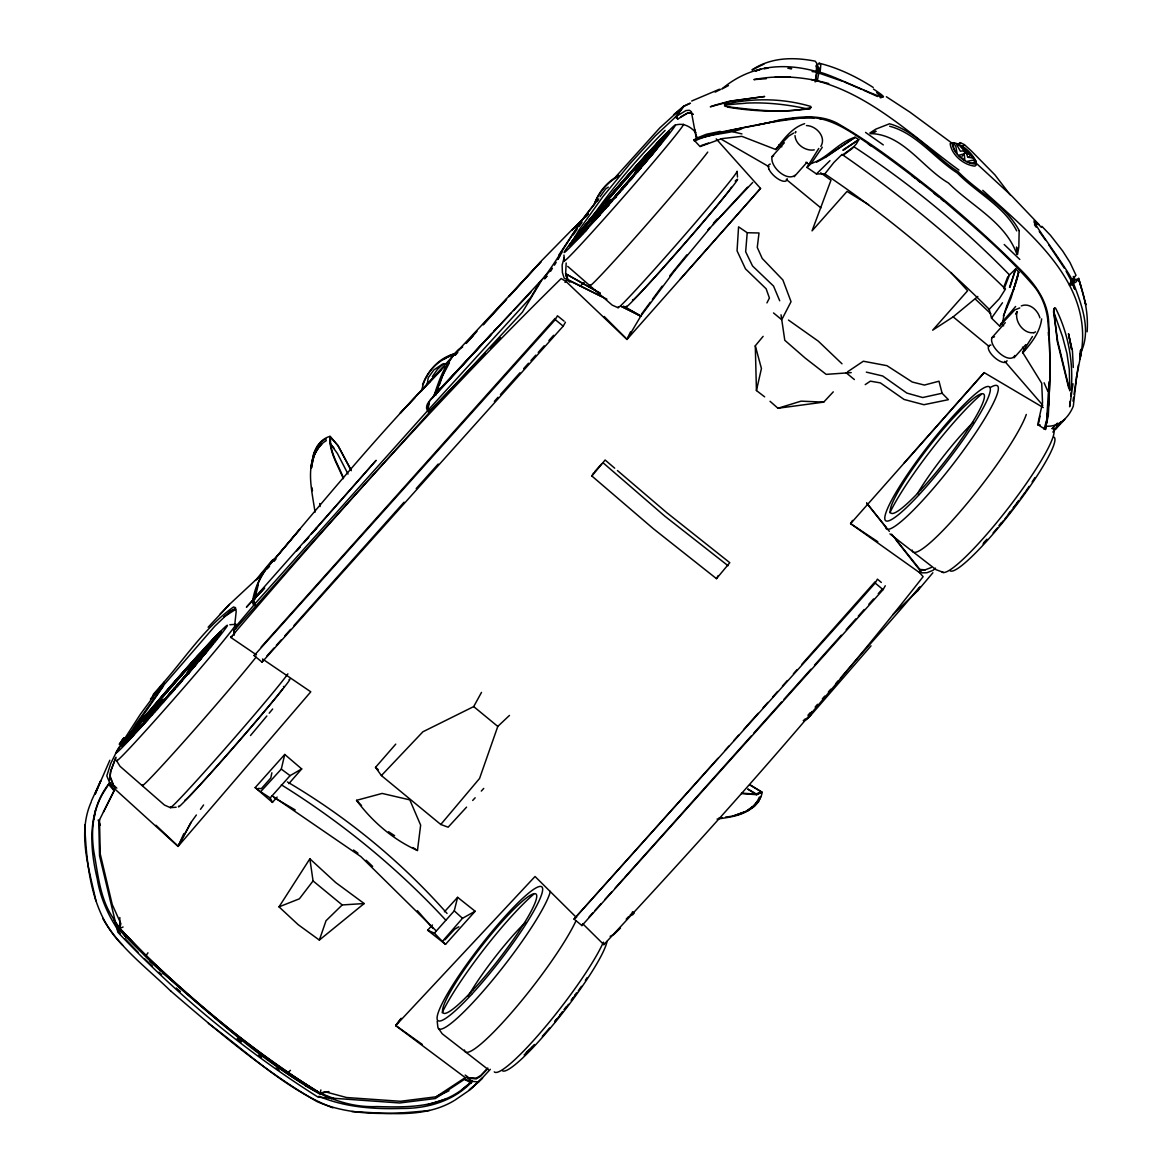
<?xml version="1.0" encoding="UTF-8"?>
<svg xmlns="http://www.w3.org/2000/svg" width="1172" height="1172" viewBox="0 0 1172 1172"><rect width="100%" height="100%" fill="white"/><g stroke="black" fill="none" stroke-linecap="round" stroke-linejoin="round"><path stroke-width="1.5" d="M328.951 1091.572L320.073 1093.403C246.955 1047.05 179.155 991.366 119.734 928.4L119.837 917.529M793.591 133.11L788.917 135.967L775.761 149.518L741.832 136.333L721.776 138.648L700.065 146.588L693.824 139.834C728.955 130.004 765.272 122.196 801.648 118.02C822.143 115.003 840.807 125.433 857.289 136.274C886.442 155.788 914.38 177.045 941.658 199.079C974.108 226.929 1007.114 254.617 1034.861 287.316C1042.318 297.043 1046.64 308.617 1047.856 320.791C1050.947 356.801 1050.976 393.821 1045.497 429.479L1037.689 424.645L1042.538 402.816L1041.718 383.317L1022.497 352.186L1032.429 336.525M818.774 148.463L806.966 167.42L816.444 173.939L824.824 173.925C883.805 213.641 938.962 258.997 989.212 309.305L991.512 318.11L999.628 326.08L1002.924 321.304C1004.931 304.207 1015.787 289.147 1018.688 272.021L1015.714 268.871L1008.858 275.508M1080.262 350.677L1080.115 357.885L1081.17 349.153L1079.939 359.159C1096.831 285.455 1030.686 233.843 982.781 190.333M1006.689 307.02L1006.704 306.273M256.478 654.884L230.825 637.451L230.855 636.572L232.115 636.762M1048.969 402.099L1048.295 415.826L1045.834 426.139C1058.829 427.341 1068.879 417.437 1073.332 406.054L1076.775 375.597M1072.072 282.291L1072.146 280.958C1073.552 276.211 1013.59 198.053 1041.395 227.383M1054.492 307.884L1053.672 311.708L1062.535 336.686L1066.959 353.505L1069.289 369.488L1069.787 390.833L1057.657 341.008L1053.569 312.148L1053.745 309.174L1055.474 307.958C1068.249 333.141 1073.581 361.928 1071.193 390.086M816.298 71.595L816.738 63.229L815.214 61.178C793.664 56.915 770.912 57.194 751.999 69.924L763.939 64.079M109.465 780.039L110.798 770.81L115.955 757.185M766.928 302.903L769.418 298.025L766.136 288.795L745.48 268.857L737.056 250.837L738.565 226.841L747.209 232.73L745.656 251.76L752.541 265.985L773.549 286.085L779.717 300.794M421.876 390.452C424.118 373.59 438.797 358.134 455.527 354.53M1014.908 355.468C1009.121 365.415 988.333 346.209 991.995 337.609L1005.283 322.666M1070.168 401.381L1069.626 406.772L1073.01 383.771M1070.695 396.004L1071.062 392.415M632.631 913.193L632.47 911.992M311.884 464.713C312.631 453.051 317.715 439.808 330.021 436.336C328.643 451.484 338.005 465.138 343.293 478.703M417.466 850.506L420.645 825.132L409.804 799.875L382.145 793.429L356.537 800.329C372.095 821.513 393.396 839.797 417.466 850.506L412.896 847.546M255.276 599.038L256.141 592.446M255.174 597.573L258.221 584.828M632.441 913.501L632.279 912.285M819.008 68.328L818.364 73.06L819.008 68.328L817.236 65.046M817.28 81.161L818.891 72.386C824.766 70.598 912.505 114.68 873.448 89.057M1044.032 429.216L1046.655 420.221L1049.043 381.794M815.815 81.615L816.811 71.624C782.808 62.043 749.963 65.573 722.377 88.53M1072.995 401.19L1073.581 397.235M1074.021 394.319L1078.343 365.107M817.236 72.767L817.704 69.573L816.049 65.969M815.038 81.82L816.811 71.624M124.979 741.642L163.509 685.928L161.267 686.103L140.508 714.041L117.669 749.479L110.739 763.47L106.799 775.835L109.685 782.75L102.726 793.693C92.559 811.449 90.874 832.164 93.921 852.073C98.052 874.371 99.869 898.162 112.79 917.515C120.042 933.322 133.974 944.31 145.665 956.704C179.712 988.934 215.516 1019.244 252.639 1047.885C289.294 1075.251 327.97 1108.58 376.798 1106.573C405.878 1107.408 437.596 1108.009 462.017 1089.594L472.243 1081.346L478.557 1082.005L490.35 1069.303M93.906 819.404L95.401 810.57M1075.896 279.639L1078.533 278.848C1084.452 295.93 1088.554 313.642 1087.118 331.793M1080.994 353.856L1076.555 377.135M156.506 692.608L163.304 684.77L163.758 682.382C186.114 656.716 205.613 626.8 233.521 606.964L235.513 607.667L236.187 611.535L235.001 622.449L235.074 627.386L236.07 628.295M1038.582 423.385L1040.033 416.163M311.562 467.818C312.631 457.314 316.499 446.078 326.226 440.716L325.772 438.768L321.436 441.595L317.231 446.298L313.818 453.139L311.122 466.163M271.875 772.788L270.805 777.974L261.356 788.653L258.353 788.404M311.371 467.833L314.008 455.175L317.92 448.568M1045.497 429.479C1051.225 394.158 1050.244 357.519 1048.647 321.729C1047.622 300.369 1034.246 282.965 1019.508 268.666C994.823 243.981 968.922 220.541 942.083 198.244C908.608 171.478 874.737 144.815 837.526 123.382C819.55 113.831 798.791 116.848 779.585 119.881C751.325 127.938 721.249 129.579 693.824 139.834M764.657 396.854L756.438 390.54L761.434 368.506L755.295 345.784L763.119 336.349M750.065 784.815L762.21 792.287C760.936 799.641 755.735 805.838 749.274 809.339M1041.644 318.887C1040.077 332.277 1031.287 343.162 1022.775 352.948M290.466 1070.314L287.829 1072.732L320.073 1093.403L320.894 1089.931M1017.179 311.576C1014.073 321.597 1024.094 334.328 1033.733 332.614M284.752 754.446L255.174 787.613L260.624 791.745L281.295 769.096L284.752 754.446L301.702 768.935L288.825 783.658M147.95 952.807L145.914 955.839L119.734 928.4L120.877 923.683L112.234 904.535L100.265 854.08L99.503 819.624M427.633 930.216L434.402 933.161L454.253 910.849L457.622 897.327L475.143 911.245L445.521 944.368L427.633 930.216L432.424 924.957M579.92 234.634L588.08 227.485L571.086 243.175A73.602 2.036 -48.9 0 1 588.681 220.951L601.412 207.092L611.813 201.555M151.994 698.717L153.4 694.234L163.758 682.382M566.179 262.997L565.651 273.75L567.409 279.698M564.201 257.547L562.135 265.062L562.399 272.549L564.172 278.218L567.424 279.727L564.992 282.364M1013.209 291.022L1018.688 272.021L1011.055 297.893L1003.335 315.957M583.07 924.078L603.844 944.647C714.598 825.894 822.876 704.475 923.126 576.668L919.537 572.61L919.917 569.475L891.614 534.168M1009.956 287.418L1015.714 268.871L1009.502 287.33M439.207 385.559L442.518 375.934L449.418 362.749M319.355 940.076L326.021 920.738L342.209 904.945L364.17 903.539L335.749 882.589L309.862 858.812L279.024 906.864L298.142 924.649L319.355 940.076L364.17 903.539M435.881 395.096L438.65 387.156M509.468 715.418L497.792 726.42L479.568 778.457L440.775 824.473L381.398 775.571L375.509 767.367L395.755 744.132M811.947 711.521L810.292 715.887L806.834 718.846L804.329 719.403M91.299 801.809C77.074 833.395 89.219 868.833 95.884 900.814M794.938 175.317C786.485 181.85 769.506 166.263 772.114 156.521L784.361 142.75M868.613 204.675L847.019 191.417L812.049 230.855L830.977 180.224L820.664 172.826M795.275 132.949L795.788 131.572L795.436 132.392M188.78 673.988L190.86 668.377L198.698 655.617L190.948 670.296M193.863 667.132C211.868 636.367 187.344 667.278 186.172 676.185M195.006 665.828L202.199 651.91L197.775 655.661A73.602 2.036 -48.9 0 0 161.34 696.959L156.74 703.171L163.655 699.274M637.524 171.229L643.325 159.612L645.757 156.125L647.193 156.374M638.652 170.35L646.387 155.671M634.448 174.731C635.59 165.325 660.334 137.329 640.703 167.64M644.688 163.728L651.061 151.232L661.067 138.911A73.602 2.036 -48.9 0 1 665.989 135.63L663.982 138.091M274.863 558.868C263.392 570.193 255.144 584.711 252.713 600.547L251.965 601.104L253.679 605.338L235.074 627.386M1003.598 287.594L1007.788 276.695M1004.067 288.913L1009.473 274.893C962.476 226.738 910.073 183.608 853.831 146.705L842.272 155.246M115.706 758.035L110.564 771.645L110.065 777.432L113.948 786.529L109.685 782.75C87.49 810.013 89.468 846.565 97.247 878.81C100.411 898.675 108.967 917.237 120.438 933.557M1080.394 353.358C1091.879 330.738 1081.624 304.705 1073.288 282.848L1072.072 282.276L1069.391 285.162M91.431 800.93L100.807 780.552L95.049 794.22L97.452 788.273M95.049 794.22L109.831 760.232M594.497 203.723C598.745 191.666 607.609 181.411 618.845 175.375M422.55 384.782C428.044 370.074 440.159 356.713 456.025 353.548M183.828 833.629L178.071 846.418L114.9 789.049L110.329 776.597M311.093 534.359L376.139 460.332L253.123 599.493L255.408 605.514M627.665 337.946L630.492 331.896M594.248 204.265C598.745 192.999 606.788 182.993 617.366 176.943M103.473 811.991L114.167 790.763L109.685 782.75L108.703 784.493L114.167 790.763M114.9 789.049L98.756 821.338L99.547 855.809L117.845 932.223C177.192 995.262 244.933 1050.918 318.11 1097.168L399.667 1102.969L435.325 1098.53L464.522 1079.309L472.243 1081.346C454.751 1100.625 427.692 1108.712 402.099 1108.448C373.721 1109.342 345.257 1107.35 318.857 1096.289M782.515 318.227L791.041 301.687L782.881 279.976L762.21 258.441L757.259 247.409L759.017 232.979L747.209 232.73M150.441 699.069L161.267 686.103M191.666 669.066L194.845 663.191M191.153 822.231L178.173 846.301L155.964 825.264M429.406 403.036L427.341 410.991L254.764 603.946M640.161 167.655L644.131 160.315M643.926 162.6L649.903 151.979L645.479 155.73A73.602 2.036 -48.9 0 0 609.044 197.013L604.444 203.225L614.743 198.083M644.424 162.981L648.892 154.938M644.717 163.289L647.896 157.414M188.648 671.82L192.75 664.319M198.229 660.393L203.357 651.163L213.363 638.857A73.602 2.036 -48.9 0 1 218.3 635.576L216.278 638.037M199.035 661.081L204.162 651.866L214.168 639.56A73.602 2.036 -48.9 0 1 219.633 634.213M200.412 658.972L204.675 651.324L213.377 640.483A72.21 1.992 -48.9 0 1 219.545 635.253M636.337 171.874L640.454 164.373M638.843 167.918L640.498 164.915M648.409 158.074L654.606 148.346M648.116 159.026L651.5 152.829M381.398 775.571L422.902 731.782L473.693 706.584L481.502 692.388M122.679 745.377L136.348 723.476L163.787 685.093L214.754 626.244L230.503 611.183L234.942 608.898L230.503 611.213L223.837 616.97L235.601 609.411M174.584 689.444L174.115 688.389L164.783 699.479M565.431 322.212L563.205 326.153L262.059 662.136L254.148 655.588L255.218 653.683M262.059 662.136L263.173 660.158M612.487 199.533L621.805 188.443A73.602 2.036 -48.9 0 0 655.265 149.181L660.026 143.174M621.79 188.487L622.581 189.175L621.805 188.443L614.875 196.559M254.148 655.588L555.264 319.648L557.447 315.781L564.098 321.143M617.424 470.529L666.663 512.574L729.79 562.692L716.488 578.66L653.375 528.733L591.86 476.008L593.574 472.961M591.86 476.008L605.118 460.01L614.685 468.185M716.488 578.66L718.202 575.598M885.27 585.766L883.087 589.633L581.957 925.572L574.031 919.068L717.938 758.328M581.957 925.572L583.041 923.668M574.031 919.068L850.975 610.436L875.176 583.085L877.403 579.144L881.329 582.455M918.819 587.934C893.679 618.42 866.137 647.867 840.412 678.251M920.079 586.586L917.544 590.922L892.786 614.787M161.443 698.527L157.341 703.654L158.557 703.273M605.045 203.723L609.147 198.581M820.854 146.368C826.597 136.963 816.152 125.697 806.439 125.565M1016.417 313.07L1017.12 311.855L1015.597 314.081M818.701 73.675L820.224 71.111L820.781 65.061L819.184 63.215L816.532 65.647M230.825 637.451C336.276 513.688 445.067 392.444 561.168 278.57L565.944 281.412L626.961 339.455L640.879 315.971L623.636 306.302M852.513 520.397L850.594 523.635L919.537 572.61M550.693 271.142L552.422 268.242M557.594 259.554L562.018 252.302M554.459 265.18L556.187 262.279M557.916 259.378L559.645 256.478M571.526 242.501L578.865 230.298L602.979 196.544L629.569 164.183L655.382 135.791L675.438 117.068L683.232 106.652L690.425 103.253M152.521 697.472L153.093 696.52M152.272 698.322L152.843 697.384M558.824 255.071L583.803 217.699L594.512 204.236M121.097 741.686C119.837 743.971 123.968 737.921 121.624 740.909M204.704 653.038L209.422 646.739L210.081 647.589M125.228 740.792L130.663 732.31M1075.706 279.214L1072.746 283.111M809.09 717.147L805.442 720.282L803.245 720.575M202.873 656.232L213.538 641.524M204.499 653.947L208.03 648.57M204.807 653.932L210.11 645.86M650.431 156.696L655.734 148.624M652.819 153.386L657.8 145.914M775.761 149.518C783.643 139.248 791.701 127.821 804.622 123.675M200.28 659.719L202.053 657.038M205.613 652.804L217.23 636.762L218.197 637.275M649.757 157.107L657.126 146.793L657.917 147.496M655.133 150.104L665.11 136.641L665.623 137.666M253.123 599.493L254.969 597.676C255.877 581.883 265.502 568.552 275.918 557.418C329.522 494.013 382.336 429.758 440.687 370.601M806.966 167.42L811.244 163.45L822.29 147.247M196.427 660.246L198.859 656.76L198.068 656.056M432.351 376.637L437.42 369.37L443.851 363.525M194.493 661.814L196.251 659.309M573.108 235.045L577.063 229.39M579.041 226.562L582.001 222.328M641.318 163.406L642.564 161.619M587.201 223.955C610.202 190.465 636.499 159.231 665.11 130.4M600.079 196.72L605.602 188.985L608.312 187.154M991.512 318.11L1002.485 302.757M255.496 580.433L271.977 560.465L274.248 559.542L256.902 579.583M127.191 741.817L126.063 741.422L132.421 734.448M126.869 742.125L129.081 739.503M575.1 241.432L573.767 241.476L580.125 234.503M196.369 814.994L191.065 822.378L178.071 846.418L310.785 691.817L262.513 658.986M200.471 809.325L203.591 804.974M132.392 736.294C125.082 744.762 127.352 738.741 131.586 735.313M582.63 232.188L575.144 239.938C575.32 242.267 576.844 236.656 579.276 235.367M651.866 151.921L661.081 140.552A72.21 1.992 -48.9 0 1 667.249 135.322M1055.269 425.392L1057.51 423.195L1052.837 427.927L1055.869 428.835L1060.675 422.286M641.597 314.052L650.24 302.317M652.408 299.373L662.136 286.173M669.71 275.903L686.792 254.895M1073.332 280.899L1074.372 279.493L1073.332 276.431M1052.866 432.087L1060.85 421.861M674.764 270.527L640.806 316.103L621.233 306.405M692.784 114.299L690.938 112.776L687.495 113.142L677.768 119.031L676.39 116.306L684.214 105.934L689.795 103.239M1073.244 278.643L1074.548 276.973M487.801 1068.029L480.725 1075.486L476.389 1078.079L465.255 1077.61L395.667 1025.617L401.088 1018.497M309.862 858.812L313.056 880.934L299.387 898.807L279.024 906.864M401.161 1018.365L395.726 1025.471L422.316 1044.457M213.055 642.153L217.406 636.572M214.447 642.124L217.084 638.725M660.759 142.208L665.11 136.641M210.857 644.996L213.656 641.421M658.547 145.05L661.345 141.475L654.987 149.562M598.101 199.723C576.814 223.881 562.516 253.123 543.207 278.599M665.696 137.564L664.934 136.831L666.077 137.065M209.378 646.856L212.337 643.12M210.901 646.548L212.615 644.38M210.696 646.9L211.649 645.684M586.015 216.747L588.124 214.066M656.525 149.313L657.214 148.448M824.824 173.925L833.893 162.454L842.038 154.426C900.125 194.655 954.887 239.718 1005.473 289.03L999.35 298.714L989.212 309.305M211.868 645.23L212.615 644.307M659.748 145.035L661.799 142.442M596.651 201.54L598.789 198.844M656.203 146.119L657.77 144.141L656.979 143.453M274.131 561.329L275.962 559.059M756.467 802.395C748 815.36 731.05 817.001 717.088 819.096M160.754 699.332L158.454 702.819L164.007 699.728M197.189 656.393L198.244 656.818M608.458 199.401L606.158 202.888L613.059 198.991M644.82 158.117L639.223 164.314A72.21 1.992 -48.9 0 0 610.041 197.541L608.781 198.947M614.304 197.365L616.413 197.365M257.43 578.997L273.75 559.352L271.787 561.447M674.72 270.629L712.752 224.878L747.502 187.198M250.5 735.547L266.85 715.989M269.179 713.191L272.68 709.001M170.511 694.381L169.72 693.678L171.888 691.392M619.578 191.446L617.893 193.395M147.701 713.367L140.977 720.897A73.602 2.036 -48.9 0 0 123.397 743.121L143.013 724.955M147.276 715.389L141.783 721.6A73.602 2.036 -48.9 0 0 124.188 743.824M462.691 346.897C446.986 358.324 439.896 377.252 434.285 395.154C431.706 399.593 426.256 402.435 426.535 408.222L428.337 412.178M541.874 279.976L522.434 312.118L429.011 412.925L315.371 538.93L234.122 630.419L234.459 633.964M275.156 558.546L299.798 529.363L273.076 560.919M168.372 695.069L174.174 688.374A73.602 2.036 -48.9 0 0 207.561 649.127L209.422 646.739M549.712 271.186L432.761 397.542C428.293 400.765 427.048 406.655 428.82 411.665L485.384 353.299M707.683 230.137L710.012 227.397M713.484 223.266L716.971 219.135M917.544 590.922L932.868 572.786M1071.955 280.152L1073.698 278.086M615.505 177.045L659.851 127.851L683.232 106.652M544.599 278.76L546.694 276.299M544.907 278.584L547.002 276.123M1072.658 279.551L1073.786 278.233L1074.372 279.493M539.984 281.837L530.696 297.556L428.41 409.804M306.082 540.263L308.456 537.494M161.077 698.893L162.337 697.487A72.21 1.992 -48.9 0 1 191.519 664.26L196.105 659.177M1002.924 321.304L1015.641 306.478M127.235 740.133L134.927 732.134M297.791 549.697L300.164 546.958M304.881 541.479L308.441 537.362M176.943 686.763L182.305 680.551M296.75 550.928L300.34 546.782M303.914 542.636L308.705 537.113M624.632 186.817L626.786 184.341M810.292 715.887L871.016 645.845M962.124 156.228L964.234 153.796L964.864 160.374L958.711 155.305L964.234 153.796M445.521 944.368L442.386 941.438L462.486 918.306L475.143 911.245M152.799 713.777C126.664 734.199 154.118 703.303 162.469 703.259M142.383 720.941L148.346 714.481M598.936 214.769C576.36 231.69 599.961 206.536 606.993 204.441M590.439 220.585L589.384 220.204M950.858 272.402L967.618 290.744L932.663 330.182L953.158 316.865L977.829 296.472M255.174 787.613L272.446 802.41L277.119 797.063M875.074 581.795L801.956 664.172M620.486 928.034L613.864 934.465L610.129 936.282M807.947 715.286L810.35 712.547M815.155 707.053L817.558 704.313M822.378 698.82L824.78 696.08M828.384 691.963L830.787 689.224M835.607 683.745L838.009 680.991M626.961 339.455L760.54 188.428L716.18 138.867M680.331 279.097L760.54 188.428M1043.27 407.578L984.172 372.608L850.594 523.635L877.813 541.742M903.978 463.277L984.172 372.608M864.203 609.484L858.285 616.15M868.892 604.21L873.565 598.936M878.253 593.677L881.754 589.721M266.762 656.115L273.94 648.057M276.328 645.362L281.119 639.985M284.708 635.957L290.539 629.408M293.967 625.555L404.062 502.202M794.162 176.738L806.966 162.337M594.731 471.671L601.661 463.892M1069.714 283.683L1072.146 280.958M1014.044 357.826L1025.822 344.597M252.053 600.87L246.428 607.184L252.713 600.547M555.103 318.403L261.224 646.988M272.446 802.41L270.205 797.942L290.085 775.644L301.702 768.935M733.789 740.631L738.653 735.166M743.531 729.702L758.138 713.323M763.001 707.859L767.865 702.394M772.744 696.944L777.607 691.48M782.471 686.016L787.35 680.551M793.429 673.724L797.077 669.637M751.149 736.075L624.383 877.755M753.581 733.35L781.607 701.984M784.039 699.259L810.848 669.256M814.511 665.169L841.32 635.165M846.184 629.716L855.853 618.86M658.532 143.248L661.872 139.614A73.602 2.036 -48.9 0 1 668.157 134.282M416.221 488.563L438.196 464.039M494.35 401.366L498.012 397.279M500.459 394.554L519.987 372.755M523.65 368.667L528.499 363.261M530.931 360.551L535.78 355.145M538.212 352.435L544.174 345.799M725.263 750.168L728.925 746.081M611.769 891.833L604.767 899.627M615.197 887.995L623.24 879.044M208.133 627.24L229.463 604.4L255.906 579.774M548.906 340.554L553.624 335.324M172.05 692.359L173.822 690.381L173.031 689.693M589.077 917.002L592.695 912.988M595.098 910.322L601.133 903.641M578.089 238.326L577.298 237.623L578.045 236.803L578.836 237.491L582.279 233.99M130.341 736.749L129.594 737.569L133.784 733.233M157.033 692.52L163.304 684.77M444.422 911.801L457.622 897.327M466.002 343.337L477.004 331.31M483.128 324.629L506.363 299.241M508.809 296.56L541.816 260.477L572.844 228.848M609.762 202.961L599.654 213.626A73.602 2.036 -48.9 0 1 574.09 241.168L573.767 241.476M577.459 238.912L578.587 237.682M604.855 209.305L605.734 208.338L604.928 207.649M156.023 710.54L158.03 708.284M444.935 939.841L454.575 929.323L458.838 926.774M466.09 343.469L473.459 335.426M483.289 324.703L506.612 299.226M509.073 296.545L540.995 261.678L460.537 347.894C445.008 360.683 442.122 381.208 432.761 397.542L492.269 333.141M466.559 807.142L448.144 827.198L440.775 824.473M472.697 800.447L475.158 797.78M481.296 791.085L483.743 788.419M968.614 157.429L970.943 154.909L973.185 158.103L967.618 157.165L966.783 153.869L963.179 150.91L960.366 151.203L956.601 144.449L959.707 145.665L966.856 153.679L970.943 154.909M459.102 349.388L400.165 413.247L414.917 397.733M593.75 216.776L596.196 214.124M494.745 330.46L497.221 327.779L493.529 331.735M712.679 225.009L752.702 182.466M598.921 211.209L603.097 207.048L609.206 203.474M149.401 711.565L154.601 706.306L164.124 701.501M487.552 1068.893L480.491 1076.321L476.154 1078.943L467.877 1078.02L472.243 1081.346L462.017 1089.594M770.033 401.293L777.959 408.252L823.696 402.128L833.277 391.858M1064.791 419.4L1055.869 428.835M444.188 366.777L419.825 392.561M594.687 216.175L593.882 215.487L597.559 211.956L606.818 207.254M493.661 331.661L511.021 313.217M146.983 716.121L146.178 715.418L148.258 713.221L155.979 708.313M565.944 281.412L568.186 279.8L606.92 299.168M999.628 326.08L1014.791 309.891L1019.772 307.928M395.667 1025.617L535.033 876.495L576.58 917.647M727.915 107.15C755.076 111.736 782.896 112.556 810.189 108.586L810.819 106.462C782.881 98.184 752.746 97.774 724.369 104.44M626.214 919.156L628.69 916.519M455.337 355.116L457.783 352.523L450.429 355.204L443.734 359.482M513.512 310.58L530.945 292.121M267.04 568.977L269.516 566.384M578.587 237.55L585.985 230.694M219.911 614.362L229.463 604.4M575.144 239.938L575.921 240.67M500.488 337.668L490.409 348.113M1070.842 285.397L1073.288 282.848M321.699 444.335C303.797 461.988 312.016 490.248 315.034 512.237M576.346 240.245L583.422 232.876M253.943 599.126L264.682 587.978L254.969 597.676L262.513 590.19M589.282 220.307L593.457 216.849L602.467 212.117M577.298 237.623L581.488 233.287M141.578 720.253L145.753 716.795L154.777 712.063M127.411 739.913L128.246 740.587L127.455 739.884M962.168 146.91L964.409 144.654L971.368 150.954L994.94 174.892L1010.147 194.816M588.168 213.846L571.731 230.254L585.971 216.175M958.125 144.859L960.366 142.632L964.409 144.654M153.854 708.342L161.516 703.42M816.444 173.939L829.966 160.667M607.799 206.243L609 205.071M575.188 240.714L573.328 242.604L572.537 241.915M127.484 740.66L125.521 742.535M1070.622 281.148L1075.999 275.259L1069.992 262.484L1062.755 251.101L1050.449 235.294L1041.864 226.299M126.063 741.422L126.4 741.114A73.602 2.036 -48.9 0 0 151.95 713.572L162.058 702.907M572.888 243.014L574.075 241.798M579.994 286.261L584.052 282.569M581.81 234.21L587.113 229.507M478.557 1082.005L468.346 1090.956L454.824 1100.215M132.216 734.58L143.013 725.102M935.534 568.156L932.897 570.412L926.891 572.742L921.954 572.874L896.199 540.189M673.578 114.753L683.979 106.037M200.266 654.606L202.141 653.126M593.882 215.487L602.276 210.037M146.178 715.418L154.587 709.983M622.991 187.535L621.819 188.443L622.61 189.146M175.302 687.481L174.101 688.389L174.892 689.121M811.244 163.45C827.417 158.542 838.332 142.09 855.106 137.3L858.783 139.629L856.454 143.79L852.191 148.551L843.532 154.938M746.315 811.244L752.585 806.556M824.971 157.37L855.106 137.3L825.718 157.209L816.606 162.161M758.372 793.913L761.346 791.862L749.626 784.801M676.39 116.306L686.016 110.52L689.502 110.314L691.363 111.75L696.3 138.281L706.408 134.253L720.238 131.367M843.181 150.353L858.783 139.629L843.034 149.943M680.654 116.878L687.495 113.142L690.938 112.776L693.165 114.241M772.114 156.521L773.637 155.788M991.995 337.609L994.53 336.789M847.561 371.802L863.339 361.225L886.955 365.679L912.27 382.028L924.386 385.061L938.992 381.208L942.112 393.25L948.412 399.667L923.902 404.721L904.052 399.447L880.377 382.892L870.371 381.164L865.214 384.621M429.831 381.911L427.282 383.596L428.234 377.721L433.845 369.942L442.02 364.389L445.653 364.023M320.073 1093.403L324.908 1091.703L346.546 1097.519L400.414 1101.284L436.057 1096.802L465.255 1077.61M235.733 628.632L233.624 630.023L234.136 635.297M959.106 143.453L960.366 142.632M649.845 153.18L647.178 155.422L646.387 154.719M648.013 155.202L648.79 154.689M762.21 792.287L756.057 794.645L741.568 793.605M1033.851 332.877L1035.491 331.852M761.346 791.862L755.647 794.103L741.539 793.122M609.499 201.599L606.261 203.342M599.786 214.696L589.472 221.757L584.667 227.544A72.21 1.992 -48.9 0 0 574.134 240.846M152.082 714.642L141.768 721.703L136.963 727.475A72.21 1.992 -48.9 0 0 125.096 742.784M604.474 209.07L596.753 213.963L595.947 213.275M807.42 108.893C787.335 104.498 766.503 102.111 745.875 103.136C745.465 103.561 713.235 104.894 728.706 106.886C755.764 110.065 784.493 113.86 811.2 107.516M150.661 712.591L156.77 709.016M722.216 88.852L728.471 85.556M593.764 217.948L600.123 214.666M146.061 717.894L152.433 714.612M603.844 944.647L603.829 942.903M454.135 1100.625C423.517 1119.07 385.735 1112.917 351.79 1111.569M715.14 92.119L720.941 89.248M881.681 97.51L880.055 97.613L881.637 96.939L876.627 92.617M253.987 600.738L253.225 601.192L255.174 605.572M436.057 1096.802L448.964 1090.81M694.439 141.299C709.06 133.095 726.537 134.692 741.861 128.803M691.685 101.012L719.432 89.233M119.734 928.4L123.075 927.008M438.387 1095.468L441.434 1094.267M919.917 569.475L925.177 569.841L931.359 567.482M1021.31 305.907C1029.499 302.464 1037.835 310.287 1039.916 317.846M736.749 814.804L748.029 810.746L754.475 806.395L758.606 801.633L760.731 796.696L759.207 797.312C753.933 810.614 738.712 815.741 725.541 817.089M733.936 815.683L744.777 811.8M701.222 145.548L708.459 143.087M770.253 164.051L769.022 164.651A12.042 4.878 41.7 0 0 768.407 167.42A11.91 4.82 41.7 0 0 769.081 169.383M427.414 1104.771L445.726 1099.087M777.959 408.252L801.077 401.146L823.696 402.128M1073.083 283.082L1075.676 282.32L1078.533 278.848L1081.346 288.048M942.112 393.25L922.672 397.528L906.85 393.074L882.706 375.992L866.328 372.125M757.493 124.906L760.789 124.203M764.085 123.499L779.072 120.54M807.054 109.113L810.189 108.586M629.921 915.2L632.763 914.731L632.704 913.515M631.151 913.94L634.023 913.471L633.876 912.036M675.262 125.14C683.247 122.518 690.704 126.605 695.802 132.7M782.53 120.027L796.359 117.991M814.276 149.884C805.984 151.437 795.583 144.786 794.997 135.6M718.817 818.085L722.186 817.587M812.108 71.565L818.891 72.386M429.611 1110.426C392.356 1114.426 352.23 1116.828 317.085 1101.621C264.052 1070.915 217.054 1030.891 170.76 991.043M851.238 372.608L826.172 374.366L805.193 358.075L784.786 340.29L781.035 314.799M229.873 624.735L235.689 624.339M176.152 807.244L170.336 807.654L164.446 805.047L120.027 766.312L116.629 760.833M766.371 78.685L753.874 79.608C778.735 74.686 804.475 76.869 828.78 83.593M920.02 570.09L925.177 569.841M801.267 117.786L814.276 117.815M775.322 77L790.265 76.986M253.679 605.338L255.481 605.382L254.192 602.452M953.964 142.735L950.155 143.643C951.561 154.924 963.765 165.106 974.855 166.131L976.188 165.076L976.276 162.981L972.701 156.74M1037.616 424.777L1040.165 424.953M889.651 126.254C916.24 133.198 934.567 158.528 957.26 172.973C976.276 192.53 1004.082 206.067 1016.71 230.899M569.973 282.247L567.438 279.712L565.651 273.75L600.093 293.161L565.651 273.75L568.186 279.8M819.125 118.504L822.348 118.958M811.171 79.476C868.686 92.207 912.695 136.553 958.96 170.087M732.881 131.791L741.949 133.93M943.607 572.478L936.003 569.68L889.929 533.875M819.184 63.215C838.449 67.961 856.542 76.795 873.213 87.446M817.411 72.561L842.36 81.19M618.025 307.709L612.15 305.101L567.717 266.366M321.904 1093.828L334.591 1098.765M332.892 1107.848C285.734 1089.608 248.581 1052.939 208.382 1023.405M331.53 1098.779C268.066 1068.571 216.044 1018.278 162.952 973.068M843.943 81.806L861.772 89.438M863.398 90.127L877.564 96.514M567.424 279.712L601.661 296.692M621.438 306.419L640.806 316.103L623.577 306.405M464.522 1079.309L471.261 1083.089M778.735 145.006L781.827 146.764M720.721 138.897L768.964 166.702M317.495 1091.293C254.851 1053.452 199.02 1005.18 145.504 955.532M305.277 1085.58L320.571 1094.487M273.706 797.37L295.212 809.94M287.374 781.944C346.839 816.943 401.395 861.684 447.045 913.442M388.547 831.739L394.627 835.695M281.353 784.801C341.785 822.436 397.396 867.851 445.756 920.123M260.624 791.745L270.205 797.942M886.369 96.749L910.043 112.219L952.147 143.292M755.105 793.224L747.707 789.049L756.892 794.953M272.021 795.7L360.859 856.586L436.233 930.934M868.379 144.112L871.353 146.119M330.021 436.336L337.902 445.36L350.589 469.093M865.537 132.407L883.307 144.918M788.478 320.073L818.29 341.155L842.009 363.803M353.519 850.008L357.973 853.172M465.167 1075.061L468.111 1077.171M805.94 162.234L808.885 164.358M258.572 1055.137L261.488 1057.291M276.094 1068.029L279.009 1070.168M961.04 146.441L965.274 149.606M281.295 769.096L290.085 775.644M473.693 706.584L497.792 726.42M488.314 1069.626L442.225 1033.807L438.592 1028.591M728.061 565.739L664.685 516.061L603.39 463.072M237.169 1038.568L241.403 1041.923M912.08 175.8L914.849 177.998M917.603 180.195L920.357 182.393M934.172 193.395L938.303 196.706M1052.837 427.927L1055.064 429.714M555.264 319.648L563.205 326.153M786.251 179.404L820.854 207.898M953.158 316.865L989.139 346.502M773.505 312.939L781.753 319.736M846.14 372.769L854.373 379.552M313.056 880.934L342.209 904.945M875.176 583.085L883.087 589.633M375.509 767.367L378.278 769.696M675.438 117.068L677.768 119.031M941.072 198.903L943.753 201.188M176.283 988.011L180.385 991.512M879.132 94.786L881.637 96.939M976.217 163.216L1011.993 196.178L1039.051 224.599M665.608 136.128L666.414 136.831M659.66 143.599L660.451 144.303M620.735 189.747L621.526 190.45M618.919 191.959L619.71 192.648M604.693 202.229L605.485 202.932M589.619 219.838L590.424 220.526L589.472 221.655A73.602 2.036 -48.9 0 0 573.255 241.842M217.919 636.074L218.71 636.762M211.956 643.545L212.762 644.234M209.275 643.384L210.081 644.087M198.683 654.665L199.489 655.368M171.215 691.89L172.02 692.593M156.989 702.175L157.795 702.878M148.258 713.221L149.049 713.909M141.929 719.769L142.72 720.472M124.833 741.861L125.624 742.55M454.253 910.849L462.486 918.306M149.987 961.128L160.359 970.68M144.434 958.681L152.389 966.021M159.026 972.13L161.677 974.562M170.834 991.175C147.145 967.999 119.192 947.562 102.638 918.218M975.441 299.212L990.838 313.73M1001.093 323.413L1003.657 325.845M114.182 785.679L116.804 788.155M366.133 860.233L372.637 866.43M1004.199 244.494L1019.816 259.466M604.21 316.484L627.035 339.323M138.296 952.514L125.038 938.743M134.487 944.383L121.917 930.568M969.317 153.254L971.573 155.568M356.537 800.329L361.533 805.501M434.402 933.161L442.386 941.438M417.393 910.659L432.981 928.429M117.288 927.067L126.503 937.6L115.325 923.946M122.621 945.101C90.977 914.131 86.713 866.606 84.736 824.78M119.72 928.048L113.992 919.844M1004.77 361.342L1042.816 405.292M1022.467 347.146L1024.768 349.857M866.709 503.11L889.343 531.356M866.709 503.14L885.988 527.356M334.328 448.598L329.786 442.957L337.404 453.476L348.04 474.074M1034.48 224.79L1036.165 227.134M1039.286 231.47L1045.527 240.128M1048.603 244.582L1064.293 268.11M1066.081 271.142L1071.208 280.694M351.292 470.69L338.078 445.858L330.592 437.112C329.244 451.806 338.4 464.918 343.528 478.059M1044.106 382.79L1047.739 391.111M98.126 820.063L100.309 825.059M696.065 135.014L696.974 137.959M695.992 135.146L696.9 138.106M428.879 408.706L429.685 411.416M1068.659 387.786L1057.247 341.316L1053.745 309.174M1085.052 301.79L1085.873 304.808L1078.65 278.13M1068.776 335.075L1071.574 349.241L1068.483 333.654L1072.453 351.087L1073.303 367.451M311.84 487.493L312.485 490.716M695.084 130.033L695.67 133.491M319.707 503.506L320.088 506.538M437.185 1021.222L437.83 1026.906A90.566 12.995 -52.2 0 0 492.035 980.744A90.566 12.995 -52.2 0 0 550.371 891.394M737.1 171.2L737.481 177.016M563.952 255.086L564.333 260.902M1048.325 332.218L1048.515 335.719M755.295 345.784L756.438 390.54M208.367 649.83A73.602 2.036 -48.9 0 1 205.159 653.698M196.618 663.879A73.602 2.036 -48.9 0 1 189.776 671.922M182.495 680.39A73.602 2.036 -48.9 0 1 179.301 684.096M148.229 719.286A73.602 2.036 -48.9 0 1 143.57 724.428M162.146 697.648A73.602 2.036 -48.9 0 1 196.413 658.752M202.287 657.067A72.21 1.992 -48.9 0 1 199.313 660.627M189.439 672.245A72.21 1.992 -48.9 0 1 187.11 674.984M134.355 734.317A72.21 1.992 -48.9 0 1 131.264 737.554M203.767 649.376A84.662 2.432 -48.9 0 1 211.282 646.402A84.662 2.432 -48.9 0 1 126.298 743.238A84.662 2.432 -48.9 0 1 148.492 712.356M152.902 707.185A84.662 2.432 -48.9 0 1 188.399 666.472M192.911 661.418A84.662 2.432 -48.9 0 1 200.383 653.112M125.082 740.836A75.448 2.095 -48.9 0 1 185.835 669.344A75.448 2.095 -48.9 0 1 219.97 634.008M218.182 636.44A75.448 2.095 -48.9 0 1 157.444 707.932A75.448 2.095 -48.9 0 1 123.309 743.253M256.053 657.17A92.471 2.564 -48.9 0 1 184.678 740.704A92.471 2.564 -48.9 0 1 142.544 784.844M235.045 624.588A90.566 2.505 -48.9 0 1 177.558 694.806A90.566 2.505 -48.9 0 1 116.922 760.027M287.873 673.841A90.566 2.505 -48.9 0 1 220.072 754.358A90.566 2.505 -48.9 0 1 170.629 806.834M289.103 679.614A84.662 2.256 -48.9 0 1 235.616 744.821A84.662 2.256 -48.9 0 1 178.745 806.146M283.448 686.704A75.448 2.08 -48.9 0 1 283.741 687.173M282.716 688.74A75.448 2.08 -48.9 0 1 229.316 752.321A75.448 2.08 -48.9 0 1 184.795 800.212M587.231 977.536A75.828 10.885 -52.2 0 1 585.37 980.393M581.429 986.311A75.828 10.885 -52.2 0 1 578.265 990.882M575.437 994.867A75.828 10.885 -52.2 0 1 571.54 1000.243M568.523 1004.301A75.828 10.885 -52.2 0 1 564.406 1009.693M560.201 1015.055A75.828 10.885 -52.2 0 1 554.913 1021.618M549.609 1027.961A75.828 10.885 -52.2 0 1 542.328 1036.326M532.029 1047.314A75.828 10.885 -52.2 0 1 524.104 1054.932M566.135 1006.924A73.602 10.563 -52.2 0 1 564.128 1009.532M468.155 996.185A67.361 9.669 -52.2 0 1 525.657 922.144M576.038 920.694A92.471 13.273 -52.2 0 1 512.926 1011.04A92.471 13.273 -52.2 0 1 464.493 1049.995M603.39 942.171A90.566 12.995 -52.2 0 1 545.361 1026.848A90.566 12.995 -52.2 0 1 494.276 1071.867M607.023 941.306A84.662 12.072 -52.1 0 1 556.641 1020.46A84.662 12.072 -52.1 0 1 502.319 1070.637M576.565 992.787A75.448 10.826 -52.2 0 1 574.807 995.262M573.005 997.753A75.448 10.826 -52.2 0 1 571.174 1000.258M562.619 1011.524A75.448 10.826 -52.2 0 1 559.689 1015.245M556.744 1018.922A75.448 10.826 -52.2 0 1 554.766 1021.354M534.359 1044.53A75.448 10.826 -52.2 0 1 531.224 1047.739M529.949 1049.013A75.448 10.826 -52.2 0 1 526.287 1052.559M442.152 1012.696A90.566 12.995 -52.2 0 1 533.758 894.177M1018.746 500.415A73.602 10.563 -52.2 0 1 1016.798 503.037M986.956 539.208A73.602 10.563 -52.2 0 1 983.616 542.783M1034.935 477.59A75.828 10.885 -52.2 0 1 1032.122 481.912M1029.119 486.38A75.828 10.885 -52.2 0 1 1025.969 490.951M1025.031 492.269A75.828 10.885 -52.2 0 1 1020.226 498.95M1018.234 501.645A75.828 10.885 -52.2 0 1 1013.135 508.414M1012.095 509.747A75.828 10.885 -52.2 0 1 1004.726 519.064M1003.672 520.368A75.828 10.885 -52.2 0 1 999.423 525.51M997.313 528.015A75.828 10.885 -52.2 0 1 993.124 532.879M985.33 541.523A75.828 10.885 -52.2 0 1 983.044 543.955M917.456 493.529A67.361 9.669 -52.2 0 1 973.361 422.198M1026.291 414.448A92.471 13.273 -52.2 0 1 965.113 505.821A92.471 13.273 -52.2 0 1 912.197 550.064M1051.753 428.556A90.566 12.995 -52.2 0 1 1010.689 504.927A90.566 12.995 -52.2 0 1 941.98 571.921M1054.155 437.185A84.662 12.072 -52.1 0 1 1010.982 512.164A84.662 12.072 -52.1 0 1 950.023 570.691M990.267 387.566A90.566 12.995 -52.2 0 1 958.432 457.124A90.566 12.995 -52.2 0 1 885.534 526.961M889.856 512.75A90.566 12.995 -52.2 0 1 981.447 394.232M1016.065 504.077A75.448 10.826 -52.2 0 1 1013.223 507.842M1010.323 511.593A75.448 10.826 -52.2 0 1 1008.374 514.068M1001.489 522.609A75.448 10.826 -52.2 0 1 999.115 525.452M656.056 149.884A73.602 2.036 -48.9 0 1 651.735 155.114M647.53 160.139A73.602 2.036 -48.9 0 1 644.322 163.934M640.967 167.889A73.602 2.036 -48.9 0 1 637.48 171.991M633.363 176.782A73.602 2.036 -48.9 0 1 630.199 180.459M600.445 214.315A73.602 2.036 -48.9 0 1 598.16 216.864M587.729 228.35A73.602 2.036 -48.9 0 1 582.499 234.004M609.836 197.702A73.602 2.036 -48.9 0 1 645.201 157.605M653.317 153.122A72.21 1.992 -48.9 0 1 651.134 155.759M640.571 168.299A72.21 1.992 -48.9 0 1 637.143 172.313M633.613 176.43A72.21 1.992 -48.9 0 1 631.21 179.213M599.698 215.106A72.21 1.992 -48.9 0 1 595.317 219.97M583.202 233.155A72.21 1.992 -48.9 0 1 578.968 237.608M655.939 144.552A84.662 2.432 -48.9 0 1 639.297 169.852A84.662 2.432 -48.9 0 1 564.479 251.584A84.662 2.432 -48.9 0 1 652.628 148.17M668.934 131.835A75.448 2.095 -48.9 0 1 617.395 194.083A75.448 2.095 -48.9 0 1 569.973 244.875M570.998 243.322A75.448 2.095 -48.9 0 1 581.341 230.151M582.367 228.906A75.448 2.095 -48.9 0 1 633.539 169.383A75.448 2.095 -48.9 0 1 668.392 132.055M707.742 152.096A92.471 2.564 -48.9 0 1 636.982 235.572A92.471 2.564 -48.9 0 1 590.234 284.899M682.749 124.657A90.566 2.505 -48.9 0 1 625.262 194.86A90.566 2.505 -48.9 0 1 564.626 260.081M736.792 172.02A90.566 2.505 -48.9 0 1 671.483 250.207A90.566 2.505 -48.9 0 1 618.318 306.903M735.21 181.059A84.662 2.256 -48.9 0 1 686.909 240.743A84.662 2.256 -48.9 0 1 626.434 306.2M731.445 187.227A75.448 2.08 -48.9 0 1 677.006 252.39A75.448 2.08 -48.9 0 1 632.748 299.593M989.476 345.359A12.057 4.878 41.7 0 0 988.318 346.868L988.333 348.465A12.057 4.878 41.7 0 0 991.116 353.841A11.925 4.835 41.7 0 0 992.054 354.984A11.779 4.761 41.7 0 0 1003.408 362.382A11.91 4.82 41.7 0 0 1005.151 362.382A12.145 4.922 41.7 0 0 1006.997 360.639M990.164 345.139A12.057 4.878 41.7 0 1 990.985 345.066M787.218 178.73A12.16 4.922 41.7 0 1 786.515 180.649L785.284 181.235A12.16 4.922 41.7 0 1 780.156 180.107A11.925 4.835 41.7 0 1 778.97 179.477A11.793 4.776 41.7 0 1 769.022 169.339M975.954 161.121L975.939 163.084L974.723 164.051C964.644 163.113 953.481 153.84 952.25 143.57L953.554 142.662C963.15 144.639 971.485 152.594 975.954 161.121M1019.157 230.562L1018.834 246.882L1017.516 254.602L1016.578 246.984L1016.842 254.148C1005.254 221.801 971.5 206.111 948.514 183.022C922.452 167.904 903.055 134.165 870.459 133.593L876.099 131.293L869.858 132.993L875.85 129.125L889.519 123.778C916.401 131.176 935.007 157.077 958.183 171.742C977.521 191.769 1005.972 205.481 1019.157 230.562M953.173 144.801L953.935 148.976L957.099 153.561L955.898 146.676L954.404 144.039L953.173 144.801M119.368 744.176L123.866 737.906L119.368 744.176M316.718 527.825L311.986 533.348L316.704 527.781M491.068 334.357L435.75 393.602L491.2 334.298M482.483 1078.079L469.386 1090.033L482.483 1078.079M974.518 162.381L971.324 163.304L966.739 161.502L972.379 160.256L974.474 160.564L974.518 162.381M715.462 104.997L710.32 106.784L731.46 101.085L764.657 96.485L729.834 101.144L715.462 104.997M760.54 69.294L755.486 70.994L760.54 69.294M767.66 68.21L764.041 68.547L767.66 68.225M791.539 68.635L788.199 68.254L791.539 68.635M968.365 152.477L965.435 151.042L962.388 147.555L968.365 152.477M1036.751 224.57L1034.305 222.68L1036.737 224.57M142.501 720.839L141.68 720.15L142.486 720.839M1074.563 288.869L1072.688 283.932L1074.563 288.869M142.325 724.355A75.828 2.095 -48.9 0 0 221.112 631.869A75.828 2.095 -48.9 0 0 151.129 708.767A75.828 2.095 -48.9 0 0 142.325 724.355M473.268 989.695A75.448 10.826 -52.1 0 0 536 894.046A75.448 10.826 -52.1 0 0 459.512 976.847A75.448 10.826 -52.1 0 0 473.268 989.695M471.584 994.442A84.662 12.233 -52.2 0 0 541.962 886.999A84.662 12.233 -52.2 0 0 456.113 979.821A84.662 12.233 -52.2 0 0 471.584 994.442M920.972 489.75A75.448 10.826 -52.1 0 0 983.704 394.1A75.448 10.826 -52.1 0 0 907.216 476.901A75.448 10.826 -52.1 0 0 920.972 489.75M919.288 494.496A84.662 12.233 -52.2 0 0 989.651 387.068A84.662 12.233 -52.2 0 0 903.817 479.875A84.662 12.233 -52.2 0 0 919.288 494.496M590.014 224.409A75.828 2.095 -48.9 0 0 668.816 131.923A75.828 2.095 -48.9 0 0 598.833 208.821A75.828 2.095 -48.9 0 0 590.014 224.409"/></g></svg>
